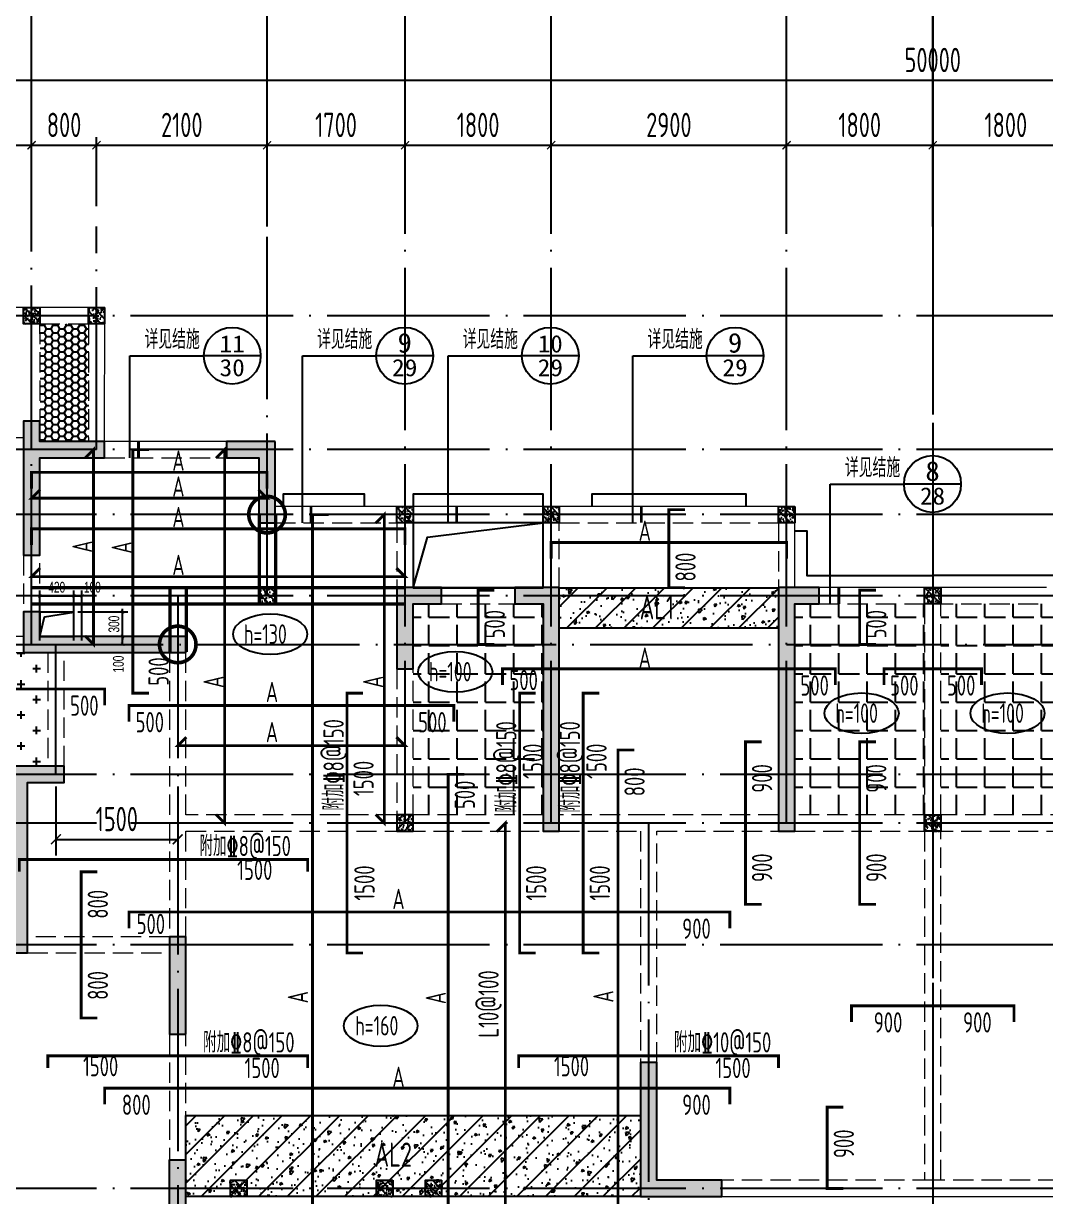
# Model space of a CAD drawing. Extents: x -461650 to 361314, y 245336 to 769729.
# Drawn here: x 2484 to 15073, y 434035 to 448485 of the extents above; entities that cross this region are included whole.
import ezdxf
from ezdxf.enums import TextEntityAlignment as Align

# ---------------------------------------------------------------- set-up
doc = ezdxf.new("R2010")
doc.units = 0
doc.header["$LTSCALE"] = 1000
for name, pattern in [('CENTER', [8, 5, -1, 1, -1]), ('DASH', [0.35, 0.25, -0.1]), ('DOTE', [2.42, 2, -0.2, 0.02, -0.2])]:
    doc.linetypes.add(name, pattern=pattern)
doc.layers.get('0').update_dxf_attribs({"linetype": 'CONTINUOUS'})
doc.layers.get('DEFPOINTS').update_dxf_attribs({"linetype": 'CONTINUOUS'})
doc.layers.add('+公共字体', color=7, linetype='CONTINUOUS', lineweight=20)
for name, color, linetype in [('A-AXIS', 1, 'CONTINUOUS'), ('A-DOTE', 10, 'DOTE'), ('BEAM', 4, 'DASH'), ('DIM_IDEN', 67, 'CONTINUOUS'), ('PUB_TEXT', 2, 'CONTINUOUS'), ('ROOF', 183, 'CONTINUOUS'), ('S-B板填充', 251, 'CONTINUOUS'), ('S-B板标注', 3, 'CONTINUOUS'), ('S-B板配筋', 6, 'CONTINUOUS'), ('S-B板配筋号', 7, 'CONTINUOUS'), ('S-C承台编号', 6, 'CONTINUOUS'), ('S-D洞口', 4, 'CONTINUOUS'), ('S-D洞口标注', 3, 'CONTINUOUS'), ('S-L主梁线', 4, 'DASH'), ('S-Q墙填充', 252, 'CONTINUOUS'), ('S-Q墙实线', 6, 'CONTINUOUS'), ('S-Q墙标注', 3, 'CONTINUOUS'), ('S-Y一般标注', 3, 'CONTINUOUS'), ('S-板正筋', 2, 'CONTINUOUS'), ('S-构造柱', 212, 'CONTINUOUS'), ('TEXT', 2, 'CONTINUOUS'), ('THIN', 7, 'CONTINUOUS'), ('水平筋标注', 7, 'CONTINUOUS'), ('看线', 251, 'CONTINUOUS')]:
    doc.layers.add(name, color=color, linetype=linetype)
doc.layers.add('配箍校核', color=34, linetype='CONTINUOUS', plot=False)
doc.styles.add('_TCH_AXIS', font='COMPLEX', dxfattribs={"bigfont": 'GBCBIG'})
doc.styles.add('_TCH_LABEL', font='simhei.ttf')
doc.styles.add('TSSD_DIMENSION', font='Tssdeng.shx', dxfattribs={"width": 0.7, "bigfont": 'tssdchn.shx'})
doc.styles.add('TSSD_REIN', font='tssdeng.shx', dxfattribs={"width": 0.7, "height": 300, "bigfont": 'tssdchn.shx'})
doc.styles.add('结构文字', font='zstxt.shx', dxfattribs={"width": 0.7, "bigfont": 'zshz.shx'})
doc.dimstyles.new('STRUCK', dxfattribs={"dimtxt": 400, "dimasz": 121, "dimexe": 200, "dimexo": 150, "dimgap": 115, "dimtad": 1, "dimdec": 0, "dimdsep": 46, "dimtxsty": '结构文字', "dimblk": 'ARCHTICK', "dimcen": 400, "dimclrd": 3, "dimclre": 3, "dimclrt": 7, "dimadec": 0, "dimazin": 0, "dimtfac": 1, "dimtdec": 0, "dimtix": 1, "dimtmove": 2, "dimatfit": 3, "dimldrblk": '_DIMX', "dimfxl": 0, "dimtolj": 1, "dimtzin": 0, "dimarcsym": 0})
doc.dimstyles.new('STRUCK30', dxfattribs={"dimscale": 0.33333, "dimtxt": 400, "dimasz": 121, "dimexe": 200, "dimexo": 150, "dimgap": 115, "dimtad": 1, "dimdec": 0, "dimdsep": 46, "dimtxsty": '结构文字', "dimblk": 'ARCHTICK', "dimcen": 400, "dimclrd": 3, "dimclre": 3, "dimclrt": 7, "dimadec": 0, "dimazin": 0, "dimtfac": 1, "dimtdec": 0, "dimtix": 1, "dimtmove": 2, "dimatfit": 3, "dimldrblk": '_DIMX', "dimfxl": 0, "dimtolj": 1, "dimtzin": 0, "dimarcsym": 0})
doc.dimstyles.new('TSSD_100_100', dxfattribs={"dimtxt": 300, "dimasz": 100, "dimexe": 100, "dimexo": 250, "dimgap": 100, "dimtad": 1, "dimdec": 0, "dimzin": 0, "dimdsep": 46, "dimtxsty": 'TSSD_DIMENSION', "dimblk": 'ARCHTICK', "dimcen": 0, "dimdle": 100, "dimclrt": 7, "dimadec": 0, "dimazin": 0, "dimtfac": 1, "dimtdec": 0, "dimtix": 1, "dimtmove": 2, "dimatfit": 3, "dimldrblk": 'ARCHTICK', "dimfxl": 0, "dimtolj": 1, "dimtzin": 0, "dimarcsym": 0})

# ---------------------------------------------------------------- blocks, each defined once
blk = doc.blocks.new('_ArchTick')
at = {"color": 0, "linetype": 'ByBlock', "const_width": 0.15}
blk.add_lwpolyline([(-0.5, -0.5), (0.5, 0.5)], dxfattribs=at)
blk = doc.blocks.new('*D294')
at = {"layer": 'DEFPOINTS', "color": 0}
for p in [(18500, 19250), (15700, 18250), (18500, 18250)]:
    blk.add_point(p, dxfattribs=at)
at = {"layer": 'S-Y一般标注', "color": 0, "lineweight": -2}
for p, q in [((15600, 19250), (18600, 19250)), ((15700, 18500), (15700, 19350)), ((18500, 18500), (18500, 19350))]:
    blk.add_line(p, q, dxfattribs=at)
at = {"layer": 'S-Y一般标注', "color": 0, "lineweight": -2, "xscale": 100, "yscale": 100, "zscale": 100, "rotation": 180}
blk.add_blockref('_ArchTick', (15700, 19250), dxfattribs=at)
at = {"layer": 'S-Y一般标注', "color": 0, "lineweight": -2, "xscale": 100, "yscale": 100, "zscale": 100}
blk.add_blockref('_ArchTick', (18500, 19250), dxfattribs=at)
at = {"layer": 'S-Y一般标注', "color": 7, "insert": (17100, 19500), "char_height": 300, "attachment_point": 5, "style": 'TSSD_DIMENSION'}
blk.add_mtext('\\A1;2800', dxfattribs=at)
blk = doc.blocks.new('*D295')
at = {"layer": 'DEFPOINTS', "color": 0}
for p in [(19300, 19250), (18500, 18250), (19300, 18250)]:
    blk.add_point(p, dxfattribs=at)
at = {"layer": 'S-Y一般标注', "color": 0, "lineweight": -2}
for p, q in [((18400, 19250), (19400, 19250)), ((18500, 18500), (18500, 19350)), ((19300, 18500), (19300, 19350))]:
    blk.add_line(p, q, dxfattribs=at)
at = {"layer": 'S-Y一般标注', "color": 0, "lineweight": -2, "xscale": 100, "yscale": 100, "zscale": 100, "rotation": 180}
blk.add_blockref('_ArchTick', (18500, 19250), dxfattribs=at)
at = {"layer": 'S-Y一般标注', "color": 0, "lineweight": -2, "xscale": 100, "yscale": 100, "zscale": 100}
blk.add_blockref('_ArchTick', (19300, 19250), dxfattribs=at)
at = {"layer": 'S-Y一般标注', "color": 7, "insert": (18900, 19500), "char_height": 300, "attachment_point": 5, "style": 'TSSD_DIMENSION'}
blk.add_mtext('\\A1;800', dxfattribs=at)
blk = doc.blocks.new('*D296')
at = {"layer": 'DEFPOINTS', "color": 0}
for p in [(23100, 19250), (21400, 18250), (23100, 18250)]:
    blk.add_point(p, dxfattribs=at)
at = {"layer": 'S-Y一般标注', "color": 0, "lineweight": -2}
for p, q in [((21300, 19250), (23200, 19250)), ((21400, 18500), (21400, 19350)), ((23100, 18500), (23100, 19350))]:
    blk.add_line(p, q, dxfattribs=at)
at = {"layer": 'S-Y一般标注', "color": 0, "lineweight": -2, "xscale": 100, "yscale": 100, "zscale": 100, "rotation": 180}
blk.add_blockref('_ArchTick', (21400, 19250), dxfattribs=at)
at = {"layer": 'S-Y一般标注', "color": 0, "lineweight": -2, "xscale": 100, "yscale": 100, "zscale": 100}
blk.add_blockref('_ArchTick', (23100, 19250), dxfattribs=at)
at = {"layer": 'S-Y一般标注', "color": 7, "insert": (22250, 19500), "char_height": 300, "attachment_point": 5, "style": 'TSSD_DIMENSION'}
blk.add_mtext('\\A1;1700', dxfattribs=at)
blk = doc.blocks.new('*D297')
at = {"layer": 'DEFPOINTS', "color": 0}
for p in [(24900, 19250), (23100, 18250), (24900, 18250)]:
    blk.add_point(p, dxfattribs=at)
at = {"layer": 'S-Y一般标注', "color": 0, "lineweight": -2}
for p, q in [((23000, 19250), (25000, 19250)), ((23100, 18500), (23100, 19350)), ((24900, 18500), (24900, 19350))]:
    blk.add_line(p, q, dxfattribs=at)
at = {"layer": 'S-Y一般标注', "color": 0, "lineweight": -2, "xscale": 100, "yscale": 100, "zscale": 100, "rotation": 180}
blk.add_blockref('_ArchTick', (23100, 19250), dxfattribs=at)
at = {"layer": 'S-Y一般标注', "color": 0, "lineweight": -2, "xscale": 100, "yscale": 100, "zscale": 100}
blk.add_blockref('_ArchTick', (24900, 19250), dxfattribs=at)
at = {"layer": 'S-Y一般标注', "color": 7, "insert": (24000, 19500), "char_height": 300, "attachment_point": 5, "style": 'TSSD_DIMENSION'}
blk.add_mtext('\\A1;1800', dxfattribs=at)
blk = doc.blocks.new('*D298')
at = {"layer": 'DEFPOINTS', "color": 0}
for p in [(27800, 19250), (24900, 18250), (27800, 18250)]:
    blk.add_point(p, dxfattribs=at)
at = {"layer": 'S-Y一般标注', "color": 0, "lineweight": -2}
for p, q in [((24800, 19250), (27900, 19250)), ((24900, 18500), (24900, 19350)), ((27800, 18500), (27800, 19350))]:
    blk.add_line(p, q, dxfattribs=at)
at = {"layer": 'S-Y一般标注', "color": 0, "lineweight": -2, "xscale": 100, "yscale": 100, "zscale": 100, "rotation": 180}
blk.add_blockref('_ArchTick', (24900, 19250), dxfattribs=at)
at = {"layer": 'S-Y一般标注', "color": 0, "lineweight": -2, "xscale": 100, "yscale": 100, "zscale": 100}
blk.add_blockref('_ArchTick', (27800, 19250), dxfattribs=at)
at = {"layer": 'S-Y一般标注', "color": 7, "insert": (26350, 19500), "char_height": 300, "attachment_point": 5, "style": 'TSSD_DIMENSION'}
blk.add_mtext('\\A1;2900', dxfattribs=at)
blk = doc.blocks.new('*D299')
at = {"layer": 'DEFPOINTS', "color": 0}
for p in [(29600, 19250), (27800, 18250), (29600, 18250)]:
    blk.add_point(p, dxfattribs=at)
at = {"layer": 'S-Y一般标注', "color": 0, "lineweight": -2}
for p, q in [((27700, 19250), (29700, 19250)), ((27800, 18500), (27800, 19350)), ((29600, 18500), (29600, 19350))]:
    blk.add_line(p, q, dxfattribs=at)
at = {"layer": 'S-Y一般标注', "color": 0, "lineweight": -2, "xscale": 100, "yscale": 100, "zscale": 100, "rotation": 180}
blk.add_blockref('_ArchTick', (27800, 19250), dxfattribs=at)
at = {"layer": 'S-Y一般标注', "color": 0, "lineweight": -2, "xscale": 100, "yscale": 100, "zscale": 100}
blk.add_blockref('_ArchTick', (29600, 19250), dxfattribs=at)
at = {"layer": 'S-Y一般标注', "color": 7, "insert": (28700, 19500), "char_height": 300, "attachment_point": 5, "style": 'TSSD_DIMENSION'}
blk.add_mtext('\\A1;1800', dxfattribs=at)
blk = doc.blocks.new('*D300')
at = {"layer": 'DEFPOINTS', "color": 0}
for p in [(31400, 19250), (29600, 18250), (31400, 18250)]:
    blk.add_point(p, dxfattribs=at)
at = {"layer": 'S-Y一般标注', "color": 0, "lineweight": -2}
for p, q in [((29500, 19250), (31500, 19250)), ((29600, 18500), (29600, 19350)), ((31400, 18500), (31400, 19350))]:
    blk.add_line(p, q, dxfattribs=at)
at = {"layer": 'S-Y一般标注', "color": 0, "lineweight": -2, "xscale": 100, "yscale": 100, "zscale": 100, "rotation": 180}
blk.add_blockref('_ArchTick', (29600, 19250), dxfattribs=at)
at = {"layer": 'S-Y一般标注', "color": 0, "lineweight": -2, "xscale": 100, "yscale": 100, "zscale": 100}
blk.add_blockref('_ArchTick', (31400, 19250), dxfattribs=at)
at = {"layer": 'S-Y一般标注', "color": 7, "insert": (30500, 19500), "char_height": 300, "attachment_point": 5, "style": 'TSSD_DIMENSION'}
blk.add_mtext('\\A1;1800', dxfattribs=at)
blk = doc.blocks.new('*D311')
at = {"layer": 'DEFPOINTS', "color": 0}
for p in [(54600, 20050), (4600, 18250), (54600, 18250)]:
    blk.add_point(p, dxfattribs=at)
at = {"layer": 'S-Y一般标注', "color": 0, "lineweight": -2}
for p, q in [((4600, 18500), (4600, 20150)), ((54600, 18500), (54600, 20150)), ((4500, 20050), (54700, 20050))]:
    blk.add_line(p, q, dxfattribs=at)
at = {"layer": 'S-Y一般标注', "color": 0, "lineweight": -2, "xscale": 100, "yscale": 100, "zscale": 100, "rotation": 180}
blk.add_blockref('_ArchTick', (4600, 20050), dxfattribs=at)
at = {"layer": 'S-Y一般标注', "color": 0, "lineweight": -2, "xscale": 100, "yscale": 100, "zscale": 100}
blk.add_blockref('_ArchTick', (54600, 20050), dxfattribs=at)
at = {"layer": 'S-Y一般标注', "color": 7, "insert": (29600, 20300), "char_height": 300, "attachment_point": 5, "style": 'TSSD_DIMENSION'}
blk.add_mtext('\\A1;50000', dxfattribs=at)
blk = doc.blocks.new('*D323')
at = {"layer": 'DEFPOINTS', "color": 0}
for p in [(21400, 19250), (19300, 18250), (21400, 18250)]:
    blk.add_point(p, dxfattribs=at)
at = {"layer": 'S-Y一般标注', "color": 0, "lineweight": -2}
for p, q in [((19200, 19250), (21500, 19250)), ((19300, 18500), (19300, 19350)), ((21400, 18500), (21400, 19350))]:
    blk.add_line(p, q, dxfattribs=at)
at = {"layer": 'S-Y一般标注', "color": 0, "lineweight": -2, "xscale": 100, "yscale": 100, "zscale": 100, "rotation": 180}
blk.add_blockref('_ArchTick', (19300, 19250), dxfattribs=at)
at = {"layer": 'S-Y一般标注', "color": 0, "lineweight": -2, "xscale": 100, "yscale": 100, "zscale": 100}
blk.add_blockref('_ArchTick', (21400, 19250), dxfattribs=at)
at = {"layer": 'S-Y一般标注', "color": 7, "insert": (20350, 19500), "char_height": 300, "attachment_point": 5, "style": 'TSSD_DIMENSION'}
blk.add_mtext('\\A1;2100', dxfattribs=at)
blk = doc.blocks.new('20210729.03504727')
at = {"layer": '看线', "color": 202, "ltscale": 0.5}
for points in [[(17500, 10800), (17500, 10950), (16500, 10950), (16500, 10800)], [(19700, 10800), (19700, 10950), (18100, 10950), (18100, 10800)], [(22200, 10800), (22200, 10950), (20300, 10950), (20300, 10800)], [(22800, 10500), (22950, 10500), (22950, 9950), (24500, 9950)], [(26200, 10500), (26050, 10500), (26050, 9950), (24500, 9950)]]:
    blk.add_lwpolyline(points, dxfattribs=at)
blk = doc.blocks.new('*D2924')
at = {"layer": 'DEFPOINTS', "color": 0}
for p in [(3104, 441236), (3704, 441236), (3104, 440936)]:
    blk.add_point(p, dxfattribs=at)
at = {"layer": 'S-D洞口标注', "color": 3, "lineweight": -2}
for p, q in [((3154, 441236), (3771, 441236)), ((3704, 441236), (3704, 441276)), ((3704, 440936), (3704, 441236)), ((3154, 440936), (3771, 440936)), ((3704, 440936), (3704, 440895))]:
    blk.add_line(p, q, dxfattribs=at)
at = {"layer": 'S-D洞口标注', "color": 3, "lineweight": -2, "xscale": 40.33293, "yscale": 40.33293, "zscale": 40.33293}
for p, rotation in [((3704, 441236), 270), ((3704, 440936), 90)]:
    blk.add_blockref('_ArchTick', p, dxfattribs=dict(at, rotation=rotation))
at = {"layer": 'S-D洞口标注', "color": 7, "insert": (3599, 441086), "char_height": 133.3, "attachment_point": 5, "rotation": 90, "style": '结构文字'}
blk.add_mtext('\\A1;300', dxfattribs=at)
blk = doc.blocks.new('_DIMX')
blk.add_line((-150, 0), (150, 0))
at = {"const_width": 50}
blk.add_lwpolyline([(-70, -70), (70, 70)], dxfattribs=at)
blk = doc.blocks.new('*D2925')
at = {"layer": 'DEFPOINTS', "color": 0}
for p in [(3104, 441435), (2684, 440835), (3104, 440836)]:
    blk.add_point(p, dxfattribs=at)
at = {"layer": 'S-D洞口标注', "color": 3, "lineweight": -2}
for p, q in [((2684, 440885), (2684, 441502)), ((3104, 440886), (3104, 441502)), ((2684, 441435), (3104, 441435))]:
    blk.add_line(p, q, dxfattribs=at)
at = {"layer": 'S-D洞口标注', "color": 3, "lineweight": -2, "xscale": 40.33293, "yscale": 40.33293, "zscale": 40.33293, "rotation": 180}
blk.add_blockref('_ArchTick', (2684, 441435), dxfattribs=at)
at = {"layer": 'S-D洞口标注', "color": 3, "lineweight": -2, "xscale": 40.33293, "yscale": 40.33293, "zscale": 40.33293}
blk.add_blockref('_ArchTick', (3104, 441435), dxfattribs=at)
at = {"layer": 'S-D洞口标注', "color": 7, "insert": (2894, 441540), "char_height": 133.3, "attachment_point": 5, "style": '结构文字'}
blk.add_mtext('\\A1;420', dxfattribs=at)
blk = doc.blocks.new('*D2926')
at = {"layer": 'DEFPOINTS', "color": 0}
for p in [(3204, 441435), (3104, 440836), (3204, 440836)]:
    blk.add_point(p, dxfattribs=at)
at = {"layer": 'S-D洞口标注', "color": 3, "lineweight": -2}
for p, q in [((3104, 440886), (3104, 441502)), ((3204, 440886), (3204, 441502)), ((3104, 441435), (3204, 441435))]:
    blk.add_line(p, q, dxfattribs=at)
at = {"layer": 'S-D洞口标注', "color": 3, "lineweight": -2, "xscale": 40.33293, "yscale": 40.33293, "zscale": 40.33293, "rotation": 180}
blk.add_blockref('_ArchTick', (3104, 441435), dxfattribs=at)
at = {"layer": 'S-D洞口标注', "color": 3, "lineweight": -2, "xscale": 40.33293, "yscale": 40.33293, "zscale": 40.33293}
blk.add_blockref('_ArchTick', (3204, 441435), dxfattribs=at)
at = {"layer": 'S-D洞口标注', "color": 7, "insert": (3333, 441540), "char_height": 133.3, "attachment_point": 5, "style": '结构文字'}
blk.add_mtext('\\A1;100', dxfattribs=at)
blk = doc.blocks.new('*D2927')
at = {"layer": 'DEFPOINTS', "color": 0}
for p in [(3104, 440936), (3704, 440936), (3104, 440836)]:
    blk.add_point(p, dxfattribs=at)
at = {"layer": 'S-D洞口标注', "color": 3, "lineweight": -2}
for p, q in [((3154, 440936), (3771, 440936)), ((3704, 440836), (3704, 440936)), ((3154, 440836), (3771, 440836))]:
    blk.add_line(p, q, dxfattribs=at)
at = {"layer": 'S-D洞口标注', "color": 3, "lineweight": -2, "xscale": 40.33293, "yscale": 40.33293, "zscale": 40.33293}
for p, rotation in [((3704, 440936), 90), ((3704, 440836), 270)]:
    blk.add_blockref('_ArchTick', p, dxfattribs=dict(at, rotation=rotation))
at = {"layer": 'S-D洞口标注', "color": 7, "insert": (3654, 440594), "char_height": 133.3, "attachment_point": 5, "rotation": 90, "style": '结构文字'}
blk.add_mtext('\\A1;100', dxfattribs=at)
blk = doc.blocks.new('20210803.22403995')
at = {"layer": '+公共字体', "color": 2, "const_width": 45}
for points in [[(-847438, -168387, 1), (-847438, -167937, 1), (-847438, -168387, -1)], [(-848538, -169986, 1), (-848538, -169536, 1), (-848538, -169986, -1)]]:
    blk.add_lwpolyline(points, format="xyb", dxfattribs=at)
blk = doc.blocks.new('20210807.15312446')
at = {"layer": 'S-Q墙填充'}
h = blk.add_hatch(color=252, dxfattribs=at)
h.dxf.hatch_style = 1
h.paths.add_polyline_path([(74816, 67840), (74816, 66540), (75016, 66540), (75016, 67740), (75815, 67740), (75815, 67940), (75016, 67940), (75016, 68190), (74816, 68190)])
h = blk.add_hatch(color=252, dxfattribs=at)
h.dxf.hatch_style = 1
h.paths.add_polyline_path([(77916, 67940), (77316, 67940), (77316, 67740), (77716, 67740), (77716, 66940), (77916, 66940)])
h = blk.add_hatch(color=252, dxfattribs=at)
h.dxf.hatch_style = 1
h.paths.add_polyline_path([(79416, 66140), (79416, 65140), (79616, 65140), (79616, 65940), (79966, 65940), (79966, 66140)])
h = blk.add_hatch(color=252, dxfattribs=at)
h.dxf.hatch_style = 1
h.paths.add_polyline_path([(81416, 66140), (80866, 66140), (80866, 65940), (81216, 65940), (81216, 63140), (81416, 63140)])
h = blk.add_hatch(color=252, dxfattribs=at)
h.dxf.hatch_style = 1
h.paths.add_polyline_path([(84116, 66140), (84116, 63140), (84316, 63140), (84316, 65940), (84616, 65940), (84616, 66140)])
h = blk.add_hatch(color=252, dxfattribs=at)
h.dxf.hatch_style = 1
h.paths.add_polyline_path([(75016, 65540), (75016, 65840), (74816, 65840), (74816, 65340), (75216, 65340), (76816, 65340), (76816, 65540), (75216, 65540)])
h = blk.add_hatch(color=252, dxfattribs=at)
h.dxf.hatch_style = 1
h.paths.add_polyline_path([(74866, 61640), (74866, 63740), (75316, 63740), (75316, 63940), (74666, 63940), (74666, 61840), (74466, 61840), (74466, 61640)])
h = blk.add_hatch(color=252, dxfattribs=at)
h.dxf.hatch_style = 1
h.paths.add_polyline_path([(76816, 60640), (76816, 61840), (76616, 61840), (76616, 60640)])
h = blk.add_hatch(color=252, dxfattribs=at)
h.dxf.hatch_style = 1
h.paths.add_polyline_path([(82416, 58640), (83316, 58640), (83416, 58640), (83416, 58840), (83316, 58840), (82616, 58840), (82616, 60290), (82416, 60290)])
h = blk.add_hatch(color=252, dxfattribs=at)
h.dxf.hatch_style = 1
h.paths.add_polyline_path([(76813, 57440), (76063, 57440), (76063, 57640), (76613, 57640), (76613, 58740), (76613, 59090), (76813, 59090), (76813, 58740)])
at = {"layer": 'S-D洞口', "color": 5}
blk.add_lwpolyline([(79616, 66140), (81216, 66140), (81216, 66940), (79616, 66940), (79616, 66140), (79793, 66762), (81216, 66940)], dxfattribs=at)
at = {"layer": 'S-L主梁线', "linetype": 'ByBlock', "lineweight": 18}
for p, q in [((74915, 69590), (72116, 69590)), ((75816, 69590), (74915, 69590)), ((75815, 67940), (75816, 69590)), ((77316, 67939), (75815, 67939)), ((79516, 67140), (77916, 67140)), ((81316, 67140), (79516, 67140)), ((84316, 67140), (81316, 67140)), ((84316, 66140), (84316, 67140)), ((79616, 66940), (81216, 66940)), ((79616, 66140), (79616, 66940)), ((81216, 66940), (81216, 66140)), ((80866, 66140), (79966, 66140)), ((86016, 66140), (84616, 66140)), ((87416, 66140), (86016, 66140)), ((83416, 58640), (86016, 58640)), ((86016, 58640), (88616, 58640))]:
    blk.add_line(p, q, dxfattribs=at)
at = {"layer": 'S-L主梁线', "linetype": 'DASH', "lineweight": 18}
for p, q in [((75015, 69390), (75616, 69390)), ((75015, 69390), (75016, 68190)), ((75616, 69390), (75615, 67940)), ((75016, 68090), (75016, 68190)), ((72216, 67990), (74816, 67990)), ((75815, 67740), (77316, 67740)), ((77916, 66940), (79416, 66940)), ((79416, 66940), (79416, 66140)), ((81416, 66940), (84116, 66940)), ((81416, 66140), (81416, 66940)), ((84116, 66940), (84116, 66140)), ((74816, 66540), (74816, 65840)), ((75016, 65840), (75016, 66540)), ((79966, 65940), (80866, 65940)), ((84616, 65940), (86016, 65940)), ((85916, 65940), (85916, 63340)), ((86016, 65940), (87416, 65940)), ((86116, 63340), (86116, 65940)), ((74816, 65540), (72216, 65540)), ((72216, 65340), (74816, 65340)), ((75116, 65340), (75116, 63940)), ((75316, 63940), (75316, 65340)), ((76616, 65340), (76616, 63240)), ((76816, 63340), (76816, 65340)), ((79416, 65140), (79416, 63340)), ((79616, 63340), (79616, 65140)), ((79416, 63340), (76816, 63340)), ((81216, 63340), (79616, 63340)), ((82516, 63340), (81416, 63340)), ((84116, 63340), (82516, 63340)), ((86016, 63340), (84316, 63340)), ((87716, 63340), (86016, 63340)), ((76616, 63240), (76616, 61840)), ((76816, 63140), (79516, 63140)), ((76816, 61840), (76816, 63140)), ((79516, 63140), (81216, 63140)), ((81416, 63140), (82416, 63140)), ((82416, 63140), (82416, 60290)), ((82616, 63140), (84116, 63140)), ((82616, 60290), (82616, 63140)), ((84316, 63140), (86016, 63140)), ((85916, 63140), (85916, 58840)), ((86016, 63140), (87716, 63140)), ((86116, 58840), (86116, 63140)), ((76616, 61840), (74866, 61840)), ((74866, 61640), (76616, 61640)), ((76616, 60640), (76616, 59090)), ((76816, 59090), (76816, 60640)), ((86016, 58840), (83416, 58840)), ((88616, 58840), (86016, 58840))]:
    blk.add_line(p, q, dxfattribs=at)
at = {"layer": 'S-Q墙实线'}
for points in [[(74816, 67840), (74816, 66540), (75016, 66540), (75016, 67740), (75815, 67740), (75815, 67940), (75016, 67940), (75016, 68190), (74816, 68190)], [(77916, 67940), (77316, 67940), (77316, 67740), (77716, 67740), (77716, 66940), (77916, 66940)], [(79416, 66140), (79416, 65140), (79616, 65140), (79616, 65940), (79966, 65940), (79966, 66140)], [(81416, 66140), (80866, 66140), (80866, 65940), (81216, 65940), (81216, 63140), (81416, 63140)], [(84116, 66140), (84116, 63140), (84316, 63140), (84316, 65940), (84616, 65940), (84616, 66140)], [(75016, 65540), (75016, 65840), (74816, 65840), (74816, 65340), (75216, 65340), (76816, 65340), (76816, 65540), (75216, 65540)], [(74866, 61640), (74866, 63740), (75316, 63740), (75316, 63940), (74666, 63940), (74666, 61840), (74466, 61840), (74466, 61640)], [(76816, 60640), (76816, 61840), (76616, 61840), (76616, 60640)], [(82416, 58640), (83316, 58640), (83416, 58640), (83416, 58840), (83316, 58840), (82616, 58840), (82616, 60290), (82416, 60290)], [(76813, 57440), (76063, 57440), (76063, 57640), (76613, 57640), (76613, 58740), (76613, 59090), (76813, 59090), (76813, 58740)]]:
    blk.add_lwpolyline(points, close=True, dxfattribs=at)
blk = doc.blocks.new('20210730.02141516')
at = {"layer": 'S-构造柱'}
h = blk.add_hatch(dxfattribs=at)
h.set_pattern_fill('ARMORED', color=256, scale=15, angle=-90, style=0)
h.set_pattern_definition([(320, (-154189.41, 3278673.45), (-9.4128202, -107.5890274), [11.25, -123.75]), (265, (-154189.41, 3278673.45), (112.82882, 20.8127), [9, -99]), (10.4514, (-154190.19, 3278664.49), (103.4159313, -86.7764073), [9.5610285, -105.1713168]), (316.1842, (-154159.41, 3278673.45), (-24.827852, -160.0861573), [16.875, -185.625]), (6.6356, (-154161.48, 3278660.11), (146.117681, -140.199406), [14.341543, -157.75695]), (261.1842, (-154159.41, 3278673.45), (146.11779, -140.199292), [13.5, -148.5]), (291, (-154166.91, 3278658.45), (-60.3928336, -89.5360578), [11.25, -123.75]), (236, (-154166.91, 3278658.45), (108.7725068, -36.4972998), [9, -99]), (341.4514, (-154171.94, 3278650.99), (48.3795745, -126.0333943), [9.5610285, -105.1713168]), (307.5, (-154189.41, 3278673.454), (49.93407807, -1.8239783), [0, -97.8, 0, -100.5, 0, -99.375]), (277.5, (-154189.41, 3278673.454), (59.1617568, -39.4604306), [0, -57.3, 0, -95.55, 0, -37.875]), (237.5, (-154189.41, 3278706.904), (-3.38323076, -80.07336543), [0, -37.5, 0, -117, 0, -155.25]), (227.5, (-154189.41, 3278721.904), (15.0157473, -87.4779254), [0, -48.75, 0, -77.7, 0, -110.25]), (315, (-154189.41, 3278673.454), (53.0330086, 53.0330086), [])])
h.paths.add_polyline_path([(200, 200), (200, 0), (0, 0), (0, 200)])
blk.add_lwpolyline([(200, 200), (200, 0), (0, 0), (0, 200)], close=True, dxfattribs=at)
blk = doc.blocks.new('20210809.18285270')
at = {"layer": 'ROOF', "rotation": 359.9999999538236}
for p in [(13900, 12550), (14700, 12550)]:
    blk.add_blockref('20210730.02141516', p, dxfattribs=at)
at = {"layer": 'ROOF'}
for p in [(18500, 10100), (20300, 10100), (23200, 10100), (16800, 9100), (25000, 9100), (25000, 6300), (16450, 1800), (18250, 1800), (18850, 1800)]:
    blk.add_blockref('20210730.02141516', p, dxfattribs=at)
at = {"layer": 'ROOF', "xscale": -1, "rotation": 4.61764226855621e-08}
blk.add_blockref('20210730.02141516', (18700, 6300), dxfattribs=at)
blk = doc.blocks.new('*D432')
at = {"layer": 'DEFPOINTS', "color": 0}
for p in [(-200559, -4859), (-199059, -4859), (-199059, -5659)]:
    blk.add_point(p, dxfattribs=at)
at = {"layer": 'S-Q墙标注', "color": 3, "lineweight": -2}
for p, q in [((-200559, -5009), (-200559, -5859)), ((-199059, -5009), (-199059, -5859)), ((-200559, -5659), (-199059, -5659))]:
    blk.add_line(p, q, dxfattribs=at)
at = {"layer": 'S-Q墙标注', "color": 3, "lineweight": -2, "xscale": 121, "yscale": 121, "zscale": 121, "rotation": 180}
blk.add_blockref('_ArchTick', (-200559, -5659), dxfattribs=at)
at = {"layer": 'S-Q墙标注', "color": 3, "lineweight": -2, "xscale": 121, "yscale": 121, "zscale": 121}
blk.add_blockref('_ArchTick', (-199059, -5659), dxfattribs=at)
at = {"layer": 'S-Q墙标注', "color": 7, "insert": (-199809, -5409), "char_height": 300, "attachment_point": 5, "style": 'TSSD_REIN'}
blk.add_mtext('\\A1;1500', dxfattribs=at)
blk = doc.blocks.new('20210810.07360379')
at = {"layer": 'DIM_IDEN'}
for p, q in [((15459, 14161), (16368, 14161)), ((15459, 12905), (15459, 14161)), ((17068, 14161), (16368, 14161)), ((17584, 14161), (18493, 14161)), ((17584, 12105), (17584, 14161)), ((19193, 14161), (18493, 14161)), ((19378, 14161), (20287, 14161)), ((19378, 12105), (19378, 14161)), ((20987, 14161), (20287, 14161)), ((21653, 14161), (22562, 14161)), ((21653, 12105), (21653, 14161)), ((23262, 14161), (22562, 14161)), ((24085, 12581), (24994, 12581)), ((24085, 11105), (24085, 12581)), ((25694, 12581), (24994, 12581))]:
    blk.add_line(p, q, dxfattribs=at)
at = {"layer": 'DIM_IDEN', "const_width": 35}
for points in [[(15564, 12905), (15564, 13105)], [(17689, 12105), (17689, 12305)], [(19483, 12105), (19483, 12305)], [(21758, 12105), (21758, 12305)], [(24190, 11105), (24190, 11305)]]:
    blk.add_lwpolyline(points, dxfattribs=at)
at = {"layer": 'DIM_IDEN'}
for centre in [(16718, 14161), (18843, 14161), (20637, 14161), (22912, 14161), (25344, 12581)]:
    blk.add_circle(centre, 350, dxfattribs=at)
at = {"layer": 'PUB_TEXT', "style": '_TCH_AXIS'}
for p in [(15638, 14245), (17763, 14245), (19557, 14245), (21833, 14245), (24265, 12665)]:
    blk.add_text('详见结施', height=236.3, dxfattribs=at).set_placement(p)
at = {"layer": 'PUB_TEXT', "style": '_TCH_LABEL'}
for s, height, width, p, p2 in [('11', 210.8, 1.034884, (16561, 14202), (16875, 14202)), ('9', 242, 1.011364, (18755, 14200), (18931, 14200)), ('10', 213.8, 0.988889, (20485, 14202), (20789, 14202)), ('9', 242, 1.011364, (22824, 14200), (23000, 14200)), ('30', 212, 1.017143, (16563, 13909), (16873, 13909)), ('29', 211.6, 1.022989, (18687, 13909), (18999, 13909)), ('29', 211.6, 1.022989, (20481, 13909), (20793, 13909)), ('29', 211.6, 1.022989, (22757, 13909), (23068, 13909)), ('8', 242, 1.017143, (25256, 12620), (25433, 12620)), ('28', 212.3, 1.011364, (25190, 12328), (25499, 12328))]:
    blk.add_text(s, height=height, dxfattribs=dict(at, width=width)).set_placement(p, p2, align=Align.FIT)
blk = doc.blocks.new('20210726.16395156')
at = {"layer": 'A-AXIS'}
for p, q in [((18500, 18249.9), (18500, 21049.9)), ((21400, 18249.9), (21400, 21049.9)), ((23100, 18249.9), (23100, 21049.9)), ((24900, 18249.9), (24900, 21049.9)), ((27800, 18249.9), (27800, 21049.9)), ((29600, 18249.9), (29600, 21049.9))]:
    blk.add_line(p, q, dxfattribs=at)
at = {"layer": 'A-DOTE'}
for p, q in [((18500, 13100.3), (18500, 18249.9)), ((19300, 15500), (19300, 18249.9)), ((21400, 13700), (21400, 18249.9)), ((23100, 10900), (23100, 18249.9)), ((24900, 10900), (24900, 18249.9)), ((27800, 10900), (27800, 18249.9)), ((29600, 18249.9), (29600, 3600)), ((55600, 17150), (3600, 17150)), ((55600, 15500), (3600, 15500)), ((55600, 14700), (3600, 14700)), ((55600, 13700), (3600, 13700)), ((20299.8, 13700), (20300, 3600)), ((3600, 13100.3), (55600, 13100.3)), ((18800, 11500), (18800, 13100)), ((55600, 11500), (3600, 11500)), ((55600, 10900), (3600, 10900)), ((26100, 10900), (26100, 3600)), ((55600, 9400), (3600, 9400)), ((55600, 6400), (3600, 6400))]:
    blk.add_line(p, q, dxfattribs=at)
at = {"layer": 'S-Y一般标注'}
for base, p1, p2, picture, middle in [((54600, 20049.9), (4600, 18249.9), (54600, 18249.9), '*D311', (29600, 20299.9)), ((18500, 19249.9), (15700, 18249.9), (18500, 18249.9), '*D294', (17100, 19499.9)), ((19300, 19249.9), (18500, 18249.9), (19300, 18249.9), '*D295', (18900, 19499.9)), ((21400, 19249.9), (19300, 18249.9), (21400, 18249.9), '*D323', (20350, 19499.9)), ((23100, 19249.9), (21400, 18249.9), (23100, 18249.9), '*D296', (22250, 19499.9)), ((24900, 19249.9), (23100, 18249.9), (24900, 18249.9), '*D297', (24000, 19499.9)), ((27800, 19249.9), (24900, 18249.9), (27800, 18249.9), '*D298', (26350, 19499.9)), ((29600, 19249.9), (27800, 18249.9), (29600, 18249.9), '*D299', (28700, 19499.9)), ((31400, 19249.9), (29600, 18249.9), (31400, 18249.9), '*D300', (30500, 19499.9))]:
    dim = blk.add_linear_dim(base=base, p1=p1, p2=p2, dimstyle='TSSD_100_100', dxfattribs=at)
    dim.commit()
    dim.dimension.update_dxf_attribs({"geometry": picture, "text_midpoint": middle})
blk = doc.blocks.new('20210810.19092027')
at = {"layer": 'S-Q墙标注'}
dim = blk.add_linear_dim(base=(100917.7, 61274), p1=(99417.8, 62074), p2=(100917.7, 62074), dimstyle='STRUCK', override={"dimtxt": 300, "dimgap": 100, "dimtxsty": 'TSSD_REIN'}, dxfattribs=at)
dim.commit()
dim.dimension.update_dxf_attribs({"geometry": '*D432', "text_midpoint": (100167.7, 61524), "insert": (299976.5, 66933)})

msp = doc.modelspace()

# ---------------------------------------------------------------- hatches: boundary and pattern name
at = {"layer": 'BEAM', "linetype": 'ByBlock'}
h = msp.add_hatch(dxfattribs=at)
h.set_pattern_fill('ARMORED', color=252, scale=50, angle=180, style=0)
h.set_pattern_definition([(230, (-208686.95, 2355456.58), (-358.63009, 31.376067), [37.5, -412.5]), (175, (-208686.95, 2355456.58), (69.37567, -376.09607), [30, -330]), (280.4514, (-208716.83, 2355459.2), (-289.25469, -344.71977), [31.870095, -350.571056]), (226.1842, (-208686.95, 2355356.6), (-533.62052, 82.75951), [56.25, -618.75]), (276.6356, (-208731.4, 2355363.5), (-467.33135, -487.05894), [47.80514, -525.8565]), (171.1842, (-208686.95, 2355356.6), (-467.33097, -487.0593), [45, -495]), (201, (-208736.95, 2355381.58), (-298.453526, 201.309445), [37.5, -412.5]), (146, (-208736.95, 2355381.58), (-121.657666, -362.57502), [30, -330]), (251.4514, (-208761.82, 2355398.35), (-420.111314, -161.26525), [31.870095, -350.571056]), (217.5, (-208686.95, 2355456.58), (-6.079928, -166.446927), [0, -326, 0, -335, 0, -331.25]), (187.5, (-208686.95, 2355456.58), (-131.534769, -197.205856), [0, -191, 0, -318.5, 0, -126.25]), (147.5, (-208575.45, 2355456.58), (-266.911218, 11.277436), [0, -125, 0, -390, 0, -517.5]), (137.5, (-208525.45, 2355456.58), (-291.593085, -50.05249), [0, -162.5, 0, -259, 0, -367.5]), (225, (-208686.95, 2355456.58), (176.776695, -176.776695), [])])
h.paths.add_polyline_path([(11784.18, 441035.28), (9084.18, 441035.28), (9084.18, 441535.28), (11784.18, 441535.28)])
h = msp.add_hatch(dxfattribs=at)
h.set_pattern_fill('ARMORED', color=252, scale=50, angle=180, style=0)
h.set_pattern_definition([(230, (-213186.97, 2348456.6), (-358.63009, 31.376067), [37.5, -412.5]), (175, (-213186.97, 2348456.6), (69.37567, -376.09607), [30, -330]), (280.4514, (-213216.86, 2348459.2), (-289.25469, -344.71977), [31.870095, -350.571056]), (226.1842, (-213186.97, 2348356.6), (-533.62052, 82.75951), [56.25, -618.75]), (276.6356, (-213231.44, 2348363.5), (-467.33135, -487.05894), [47.80514, -525.8565]), (171.1842, (-213187, 2348356.6), (-467.33097, -487.0593), [45, -495]), (201, (-213236.97, 2348381.6), (-298.453526, 201.309445), [37.5, -412.5]), (146, (-213236.97, 2348381.6), (-121.657666, -362.57502), [30, -330]), (251.4514, (-213261.84, 2348398.36), (-420.111314, -161.26525), [31.870095, -350.571056]), (217.5, (-213186.97, 2348456.59), (-6.079928, -166.446927), [0, -326, 0, -335, 0, -331.25]), (187.5, (-213186.97, 2348456.59), (-131.534769, -197.205856), [0, -191, 0, -318.5, 0, -126.25]), (147.5, (-213075.47, 2348456.59), (-266.911218, 11.277436), [0, -125, 0, -390, 0, -517.5]), (137.5, (-213025.47, 2348456.6), (-291.593085, -50.05249), [0, -162.5, 0, -259, 0, -367.5]), (225, (-213186.97, 2348456.6), (176.776695, -176.776695), [])])
h.paths.add_polyline_path([(10084.16, 434035.29), (4484.16, 434035.29), (4484.16, 435035.29), (10084.16, 435035.29)])
at = {"layer": 'S-B板填充', "linetype": 'ByBlock'}
h = msp.add_hatch(dxfattribs=at)
h.set_pattern_fill('HONEY', color=252, scale=17.142857, style=0)
h.set_pattern_definition([(0, (58368.14, 260748.874), (81.642857, 47.136514), [54.42857, -108.857143]), (120, (58368.14, 260748.874), (-81.642847, 47.136531), [54.42857, -108.857143]), (60, (58368.14, 260748.874), (1e-05, 94.273045), [-108.857143, 54.42857])])
h.paths.add_polyline_path([(2689.38, 443335.28), (3289.52, 443335.28), (3289.52, 444785.28), (2689.38, 444785.28)])
at = {"layer": 'S-B板填充'}
h = msp.add_hatch(dxfattribs=at)
h.set_pattern_fill('ANGLE', color=252, scale=50, style=0)
h.set_pattern_definition([(0, (104918.1, 293091.4), (0, 349.25), [254, -95.25]), (90, (104918.1, 293091.4), (-349.25, 2e-14), [254, -95.25])])
h.paths.add_polyline_path([(7284.17, 441335.28), (8884.18, 441335.28), (8884.18, 438735.28), (7284.17, 438735.28)])
h = msp.add_hatch(dxfattribs=at)
h.set_pattern_fill('ANGLE', color=252, scale=50, style=0)
h.set_pattern_definition([(0, (109618.1, 293091.4), (0, 349.25), [254, -95.25]), (90, (109618.1, 293091.4), (-349.25, 2e-14), [254, -95.25])])
h.paths.add_polyline_path([(11984.17, 441335.28), (13584.18, 441335.28), (13584.18, 438735.28), (11984.17, 438735.28)])
h = msp.add_hatch(dxfattribs=at)
h.set_pattern_fill('ANGLE', color=252, scale=50, style=0)
h.set_pattern_definition([(0, (111418.14, 293091.4), (0, 349.25), [254, -95.25]), (90, (111418.14, 293091.4), (-349.25, 2e-14), [254, -95.25])])
h.paths.add_polyline_path([(13784.19, 441335.28), (15384.21, 441335.28), (15384.21, 438735.28), (13784.19, 438735.28)])
h = msp.add_hatch(dxfattribs=at)
h.set_pattern_fill('CROSS', color=252, scale=30, style=0)
h.set_pattern_definition([(0, (86418.14, 293091.4), (190.5, 190.5), [95.25, -285.75]), (90, (86465.76, 293043.78), (-190.5, 190.5), [95.25, -285.75])])
h.paths.add_polyline_path([(-415.87, 440735.55), (2784.07, 440735.55), (2784.07, 439335.28), (-415.87, 439335.28)])

# ---------------------------------------------------------------- linework, layer by layer
at = {"layer": 'BEAM', "linetype": 'ByBlock'}
for points in [[(11784.18, 441035.28), (9084.18, 441035.28), (9084.18, 441535.28), (11784.18, 441535.28)], [(10084.16, 434035.29), (4484.16, 434035.29), (4484.16, 435035.29), (10084.16, 435035.29)]]:
    msp.add_lwpolyline(points, close=True, dxfattribs=at)
at = {"layer": 'S-B板标注'}
for centre in [(5523.06, 440961.92), (7802.37, 440498.48), (12807.31, 439988.36), (14605.26, 439988.36)]:
    msp.add_ellipse(centre, major_axis=(-457.33, 0), ratio=0.54724159, dxfattribs=at)
at = {"layer": 'S-B板标注', "extrusion": (0, 0, -1)}
msp.add_ellipse((6884.28, 436137.5), major_axis=(457.33, -0.02), ratio=0.54724159, dxfattribs=at)
at = {"layer": 'S-B板配筋', "lineweight": 35, "const_width": 35}
for points in [[(3241.79, 440941.61), (3347.85, 440835.54), (3347.85, 443235.28), (3241.79, 443129.21)], [(4032.23, 440235.55), (3832.23, 440235.55), (3832.23, 443235.28), (4032.23, 443235.28)], [(4856.33, 438741.34), (4962.4, 438635.28), (4962.4, 443235.28), (4856.33, 443129.21)], [(2584.18, 442755.37), (2584.18, 442955.37), (5484.2, 442955.37), (5484.2, 442755.37)], [(2690.25, 442743.14), (2584.18, 442637.07), (5484.18, 442637.07), (5378.12, 442743.13)], [(6822.2, 438741.34), (6928.26, 438635.28), (6928.26, 442435.28), (6822.2, 442329.21)], [(10634.19, 441535.28), (10434.19, 441535.28), (10434.19, 442495.28), (10634.19, 442495.28)], [(6244.57, 432335.44), (6044.57, 432335.44), (6044.57, 442435.28), (6244.57, 442435.28)], [(2584.2, 442060.71), (2584.2, 442260.71), (7184.2, 442260.71), (7184.2, 442060.71)], [(8984.2, 441892.1), (8984.2, 442092.1), (11884.2, 442092.1), (11884.2, 441892.1)], [(2690.25, 441776.43), (2584.18, 441670.36), (7184.18, 441670.36), (7078.12, 441776.43)], [(8284.19, 440835.28), (8084.19, 440835.28), (8084.19, 441505.28), (8284.19, 441505.28)], [(12984.19, 440835.27), (12784.19, 440835.27), (12784.19, 441505.27), (12984.19, 441505.27)], [(8384.18, 440335.28), (8384.18, 440535.28), (12484.18, 440535.28), (12484.18, 440335.28)], [(13084.19, 440335.28), (13084.19, 440535.28), (14284.19, 440535.28), (14284.19, 440335.28)], [(14284.2, 440335.28), (14284.2, 440535.28), (13084.2, 440535.28), (13084.2, 440335.28)], [(-1115.87, 440087.24), (-1115.87, 440287.24), (3484.07, 440287.24), (3484.07, 440087.24)], [(6668.37, 437035.28), (6468.37, 437035.28), (6468.37, 440235.28), (6668.37, 440235.28)], [(8795.12, 437035.28), (8595.12, 437035.28), (8595.12, 440235.28), (8795.12, 440235.28)], [(9578.31, 437035.28), (9378.31, 437035.28), (9378.31, 440235.28), (9578.31, 440235.28)], [(3784.19, 439882.94), (3784.19, 440082.94), (7784.19, 440082.94), (7784.19, 439882.94)], [(4490.24, 439694.74), (4384.18, 439588.67), (7184.18, 439588.67), (7078.12, 439694.74)], [(11577.31, 437635.28), (11377.31, 437635.28), (11377.31, 439635.28), (11577.31, 439635.28)], [(12984.18, 437635.28), (12784.18, 437635.28), (12784.18, 439635.28), (12984.18, 439635.28)], [(10006.68, 432335.44), (9806.68, 432335.44), (9806.68, 439535.28), (10006.68, 439535.28)], [(7915.5, 432335.44), (7715.5, 432335.44), (7715.5, 439235.28), (7915.5, 439235.28)], [(8314.18, 432441.51), (8420.25, 432335.44), (8420.25, 438635.28), (8314.18, 438529.21)], [(5984.22, 438037.61), (5984.22, 438187.61), (2434.22, 438187.61), (2434.22, 438037.61)], [(3395.5, 436235.28), (3195.5, 436235.28), (3195.5, 438035.28), (3395.5, 438035.28)], [(3784.18, 437340.23), (3784.18, 437540.23), (11184.18, 437540.23), (11184.18, 437340.23)], [(12684.18, 436185.28), (12684.18, 436385.28), (14684.18, 436385.28), (14684.18, 436185.28)], [(2784.27, 435619.3), (2784.27, 435769.3), (5984.27, 435769.3), (5984.27, 435619.3)], [(8584.27, 435619.3), (8584.27, 435769.3), (11784.27, 435769.3), (11784.27, 435619.3)], [(3484.18, 435170.5), (3484.18, 435370.5), (11184.18, 435370.5), (11184.18, 435170.5)], [(12584.18, 434135.28), (12384.18, 434135.28), (12384.18, 435135.28), (12584.18, 435135.28)]]:
    msp.add_lwpolyline(points, dxfattribs=at)
at = {"layer": 'S-D洞口', "color": 5}
for points in [[(7284.19, 441535.28), (8884.19, 441535.28), (8884.19, 442335.28), (7284.19, 442335.28), (7284.19, 441535.28), (7461.97, 442157.5), (8884.19, 442335.28)], [(2684.2, 440935.55), (3104.2, 440935.55), (3104.2, 441235.55), (2684.2, 441235.55), (2684.2, 440935.55), (2742.53, 441177.21), (3104.2, 441235.55)]]:
    msp.add_lwpolyline(points, dxfattribs=at)
at = {"layer": 'S-板正筋', "color": 5, "linetype": 'DASH', "const_width": 42.86}
for points in [[(5389.72, 442435.28), (5389.72, 441335.28)], [(5589.72, 442435.27), (5589.72, 441335.28)], [(2589.7, 441535.27), (7189.72, 441535.27)], [(4289.7, 440744.83), (4289.7, 441535.27)], [(4489.71, 440744.83), (4489.71, 441535.28)], [(2589.7, 441335.27), (7189.72, 441335.27)]]:
    msp.add_lwpolyline(points, dxfattribs=at)
at = {"layer": 'THIN', "linetype": 'CENTER'}
msp.add_line((13684.2, 450668.06), (13684.2, 426801.13), dxfattribs=at)

# ---------------------------------------------------------------- block references
msp.add_blockref('20210729.03504727', (-10815.83, 431735.28))
at = {"layer": 'A-DOTE'}
msp.add_blockref('20210726.16395156', (-15915.8, 427735.23), dxfattribs=at)
at = {"layer": 'PUB_TEXT'}
msp.add_blockref('20210810.07360379', (-11662.89, 430230.65), dxfattribs=at)
at = {"layer": 'S-C承台编号'}
msp.add_blockref('20210803.22403995', (852922.33, 610596.81), dxfattribs=at)
at = {"layer": 'S-Q墙填充'}
msp.add_blockref('20210807.15312446', (-72331.45, 375395.73), dxfattribs=at)
at = {"layer": '水平筋标注'}
msp.add_blockref('20210810.19092027', (-96533.64, 377161.28), dxfattribs=at)
at = {"layer": '配箍校核'}
msp.add_blockref('20210809.18285270', (-11415.82, 432235.11), dxfattribs=at)

# ---------------------------------------------------------------- texts
at = {"layer": 'S-B板标注', "color": 7, "style": 'TSSD_REIN', "width": 0.7}
for s, p in [('h=130', (5198.37, 440843.78)), ('h=100', (7477.68, 440380.33)), ('h=100', (12482.63, 439870.21)), ('h=100', (14280.58, 439870.21))]:
    msp.add_text(s, height=240, dxfattribs=at).set_placement(p)
msp.add_text('h=160', height=240, rotation=359.997282, dxfattribs=at).set_placement((6569.27, 436019.37))
at = {"layer": 'S-B板配筋号', "color": 1, "style": 'TSSD_REIN', "width": 0.7}
for s, p in [('A', (4317.8, 442974.94)), ('A', (4317.8, 442656.64)), ('A', (4317.8, 442280.28)), ('A', (10062.32, 442111.67)), ('A', (4317.8, 441689.94)), ('A', (10062.32, 440548.96)), ('A', (5470, 440126.14)), ('A', (5470, 439631.88)), ('附加%%1328@150', (4652.44, 438228.17)), ('附加%%1328@150', (4697.31, 435809.86)), ('附加%%13210@150', (10497.31, 435809.86))]:
    msp.add_text(s, height=250, dxfattribs=at).set_placement(p)
for s, p in [('A', (3335.19, 441965.34)), ('A', (3819.57, 441954.06)), ('A', (4949.74, 440299.31)), ('A', (6915.6, 440299.31)), ('附加%%1328@150', (6429.75, 438789.59)), ('附加%%1328@150', (8556.5, 438764.41)), ('附加%%1328@150', (9339.69, 438764.41)), ('L10@100', (8337.66, 435992.64)), ('A', (5990.22, 436415.19)), ('A', (9752.32, 436424.3))]:
    msp.add_text(s, height=250, rotation=449.999992, dxfattribs=at).set_placement(p)
at = {"layer": 'S-B板配筋号', "style": 'TSSD_REIN', "width": 0.7}
for s, p in [('800', (10514.19, 441789.47)), ('500', (8164.19, 441085.28)), ('500', (12864.19, 441085.28)), ('500', (4024.07, 440502.28)), ('1500', (8635.03, 439397.32)), ('1500', (9418.22, 439397.32)), ('1500', (6548.37, 439185.28)), ('800', (9886.68, 439143.12)), ('900', (11457.31, 439185.28)), ('900', (12864.18, 439185.28)), ('500', (7795.5, 438983.55)), ('900', (11457.31, 438085.28)), ('900', (12864.18, 438085.28)), ('1500', (6559.18, 437896.83)), ('1500', (8675.12, 437896.83)), ('1500', (9458.31, 437896.83)), ('800', (3275.5, 437635.28)), ('800', (3275.5, 436635.28)), ('900', (12464.18, 434685.28))]:
    msp.add_text(s, height=250, rotation=449.999992, dxfattribs=at).set_placement(p, align=Align.TOP_CENTER)
for s, p in [('500', (8645.51, 440522.38)), ('500', (12229.28, 440455.28)), ('500', (13334.19, 440455.28)), ('500', (13334.2, 440455.28)), ('500', (14034.19, 440455.28)), ('500', (14034.2, 440455.28)), ('500', (3234.07, 440207.24)), ('500', (4040.3, 440002.94)), ('500', (7521.02, 440002.94)), ('1500', (5333.88, 438184.58)), ('500', (4053.58, 437517.76)), ('900', (10774.32, 437460.23)), ('900', (13134.18, 436305.28)), ('900', (14234.18, 436305.28)), ('1500', (3434.61, 435766.27)), ('1500', (5424.58, 435743.98)), ('1500', (9234.61, 435766.27)), ('1500', (11224.58, 435743.98)), ('800', (3874.32, 435290.5)), ('900', (10774.32, 435290.5))]:
    msp.add_text(s, height=250, dxfattribs=at).set_placement(p, align=Align.TOP_CENTER)
for p in [(7028.66, 437576.3), (7028.66, 435384.56)]:
    msp.add_text('A', height=250, dxfattribs=at).set_placement(p)
msp.add_text('A', height=250, rotation=449.999992, dxfattribs=at).set_placement((7687.76, 436405.39))
at = {"layer": 'TEXT', "color": 1, "style": 'TSSD_REIN', "width": 0.7}
for s, p in [('AL1', (10498.85, 441144.67, 0)), ('AL2', (7268.88, 434401.4, 0))]:
    msp.add_text(s, height=300, dxfattribs=at).set_placement(p, align=Align.RIGHT)

# ---------------------------------------------------------------- dimensions: what is measured, and where the dimension line sits
at = {"layer": 'S-D洞口标注'}
dim = msp.add_linear_dim(base=(3104.2, 441434.95), p1=(2684.2, 440834.95), p2=(3104.2, 440835.55), dimstyle='STRUCK30', dxfattribs=at)
dim.commit()
dim.dimension.update_dxf_attribs({"geometry": '*D2925', "text_midpoint": (2894.2, 441539.94)})
dim = msp.add_linear_dim(base=(3204.19, 441434.95), p1=(3104.2, 440835.55), p2=(3204.19, 440835.55), dimstyle='STRUCK30', dxfattribs=at)
dim.commit()
dim.dimension.update_dxf_attribs({"geometry": '*D2926', "text_midpoint": (3333.07, 441539.94), "dimtype": 160})
dim = msp.add_linear_dim(base=(3704.2, 441235.55), p1=(3104.2, 440935.55), p2=(3104.2, 441235.55), angle=90, dimstyle='STRUCK30', dxfattribs=at)
dim.commit()
dim.dimension.update_dxf_attribs({"geometry": '*D2924', "text_midpoint": (3599.2, 441085.55)})
dim = msp.add_linear_dim(base=(3704.2, 440935.55), p1=(3104.2, 440835.55), p2=(3104.2, 440935.55), angle=90, dimstyle='STRUCK30', dxfattribs=at)
dim.commit()
dim.dimension.update_dxf_attribs({"geometry": '*D2927', "text_midpoint": (3654.2, 440593.62), "dimtype": 160})

doc.saveas('drawing.dxf')
